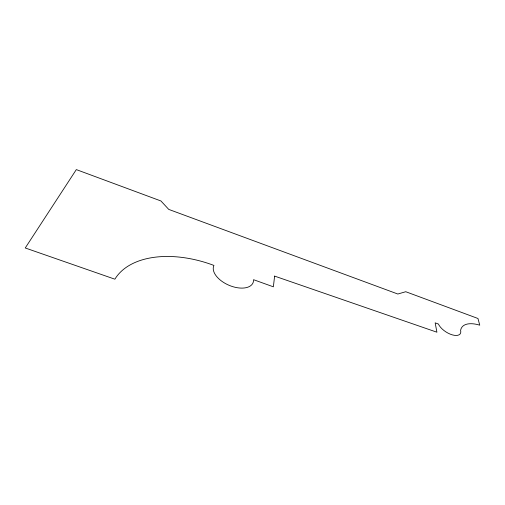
<?xml version="1.0" encoding="UTF-8"?>
<svg xmlns="http://www.w3.org/2000/svg" width="505" height="505" viewBox="0 0 505 505"><rect width="100%" height="100%" fill="white"/><g stroke="black" fill="none" stroke-linecap="round" stroke-linejoin="round"><path stroke-width="0.76" d="M274.613 276.109L273.369 286.821L253.554 279.688A21.393 11.823 23.6 0 1 231.031 286.076A21.393 11.823 23.6 0 1 213.937 265.428A90.919 55.462 22.2 0 0 114.888 279.196L25.25 247.974L76.318 169.598L160.937 200.971L168.752 209.405L397.833 294.024L405.749 291.72L477.964 318.491L479.75 325.169A31.196 14.544 34.4 0 0 460.61 330.453A13.117 6.275 32.9 0 1 452.272 334.859A13.117 6.275 32.9 0 1 438.416 324.04L435.165 322.853L436.913 332.208L274.613 276.109"/></g></svg>
